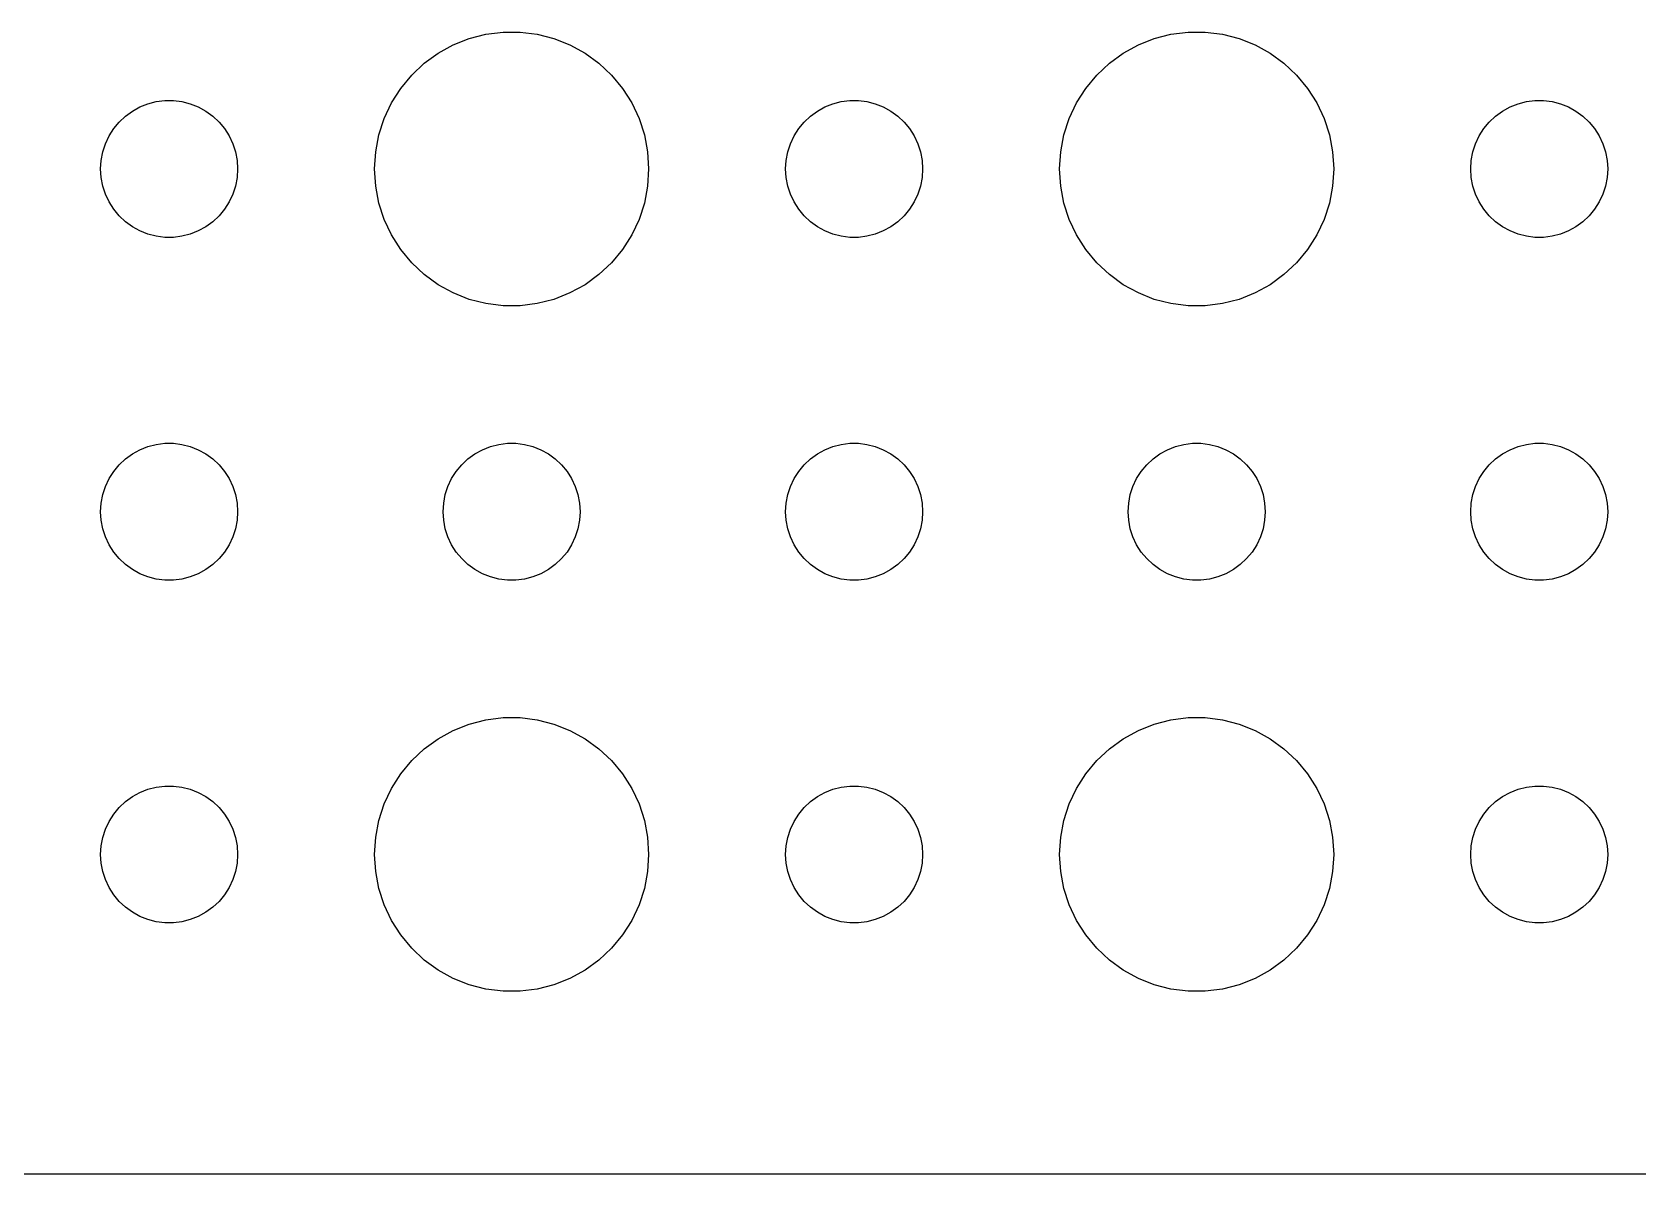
# Model space of a CAD drawing. Header units: metres. Extents: x -134 to 134, y 176 to 394.
# Drawn here: x -3 to 32.16, y 176.01 to 200.99 of the extents above; entities that cross this region are included whole.
import ezdxf

# ---------------------------------------------------------------- set-up
doc = ezdxf.new("R2010")
doc.units = ezdxf.units.M

msp = doc.modelspace()

# ---------------------------------------------------------------- linework, layer by layer
for p, q in [((6.22266, 200.714), (6.57294, 200.853)), ((6.57294, 200.853), (6.93785, 200.947)), ((6.93785, 200.947), (7.31161, 200.994)), ((7.31161, 200.994), (7.68837, 200.994)), ((7.68837, 200.994), (8.06213, 200.947)), ((8.06213, 200.947), (8.42705, 200.853)), ((8.42705, 200.853), (8.77733, 200.714)), ((21.2227, 200.714), (21.5729, 200.853)), ((21.5729, 200.853), (21.9379, 200.947)), ((21.9379, 200.947), (22.3116, 200.994)), ((22.3116, 200.994), (22.6884, 200.994)), ((22.6884, 200.994), (23.0621, 200.947)), ((23.0621, 200.947), (23.427, 200.853)), ((23.427, 200.853), (23.7773, 200.714)), ((5.58772, 200.312), (5.89252, 200.533)), ((5.89252, 200.533), (6.22266, 200.714)), ((8.77733, 200.714), (9.10747, 200.533)), ((9.10747, 200.533), (9.41226, 200.312)), ((20.5877, 200.312), (20.8925, 200.533)), ((20.8925, 200.533), (21.2227, 200.714)), ((23.7773, 200.714), (24.1075, 200.533)), ((24.1075, 200.533), (24.4123, 200.312)), ((5.31308, 200.054), (5.58772, 200.312)), ((9.41226, 200.312), (9.6869, 200.054)), ((20.3131, 200.054), (20.5877, 200.312)), ((24.4123, 200.312), (24.6869, 200.054)), ((4.87108, 199.445), (5.07294, 199.763)), ((5.07294, 199.763), (5.31308, 200.054)), ((9.6869, 200.054), (9.92705, 199.763)), ((9.92705, 199.763), (10.1289, 199.445)), ((19.8711, 199.445), (20.0729, 199.763)), ((20.0729, 199.763), (20.3131, 200.054)), ((24.6869, 200.054), (24.927, 199.763)), ((24.927, 199.763), (25.1289, 199.445)), ((-0.63866, 199.357), (-0.46352, 199.427)), ((-0.46352, 199.427), (-0.28107, 199.473)), ((-0.28107, 199.473), (-0.09418, 199.497)), ((-0.09418, 199.497), (0.09418, 199.497)), ((0.09418, 199.497), (0.28107, 199.473)), ((0.28107, 199.473), (0.46352, 199.427)), ((0.46352, 199.427), (0.63866, 199.357)), ((4.71066, 199.104), (4.87108, 199.445)), ((10.1289, 199.445), (10.2893, 199.104)), ((14.3613, 199.357), (14.5365, 199.427)), ((14.5365, 199.427), (14.7189, 199.473)), ((14.7189, 199.473), (14.9058, 199.497)), ((14.9058, 199.497), (15.0942, 199.497)), ((15.0942, 199.497), (15.2811, 199.473)), ((15.2811, 199.473), (15.4635, 199.427)), ((15.4635, 199.427), (15.6387, 199.357)), ((19.7107, 199.104), (19.8711, 199.445)), ((25.1289, 199.445), (25.2893, 199.104)), ((29.3613, 199.357), (29.5365, 199.427)), ((29.5365, 199.427), (29.7189, 199.473)), ((29.7189, 199.473), (29.9058, 199.497)), ((29.9058, 199.497), (30.0942, 199.497)), ((30.0942, 199.497), (30.2811, 199.473)), ((30.2811, 199.473), (30.4635, 199.427)), ((30.4635, 199.427), (30.6387, 199.357)), ((-1.21352, 198.882), (-1.09344, 199.027)), ((-1.09344, 199.027), (-0.95613, 199.156)), ((-0.95613, 199.156), (-0.80373, 199.266)), ((-0.80373, 199.266), (-0.63866, 199.357)), ((0.63866, 199.357), (0.80373, 199.266)), ((0.80373, 199.266), (0.95613, 199.156)), ((0.95613, 199.156), (1.09344, 199.027)), ((1.09344, 199.027), (1.21352, 198.882)), ((4.59424, 198.746), (4.71066, 199.104)), ((10.2893, 199.104), (10.4057, 198.746)), ((13.7865, 198.882), (13.9065, 199.027)), ((13.9065, 199.027), (14.0439, 199.156)), ((14.0439, 199.156), (14.1963, 199.266)), ((14.1963, 199.266), (14.3613, 199.357)), ((15.6387, 199.357), (15.8037, 199.266)), ((15.8037, 199.266), (15.9561, 199.156)), ((15.9561, 199.156), (16.0934, 199.027)), ((16.0934, 199.027), (16.2135, 198.882)), ((19.5942, 198.746), (19.7107, 199.104)), ((25.2893, 199.104), (25.4057, 198.746)), ((28.7865, 198.882), (28.9065, 199.027)), ((28.9065, 199.027), (29.0439, 199.156)), ((29.0439, 199.156), (29.1963, 199.266)), ((29.1963, 199.266), (29.3613, 199.357)), ((30.6387, 199.357), (30.8037, 199.266)), ((30.8037, 199.266), (30.9561, 199.156)), ((30.9561, 199.156), (31.0934, 199.027)), ((31.0934, 199.027), (31.2135, 198.882)), ((-1.39465, 198.552), (-1.31445, 198.723)), ((-1.31445, 198.723), (-1.21352, 198.882)), ((1.21352, 198.882), (1.31445, 198.723)), ((1.31445, 198.723), (1.39465, 198.552)), ((4.52365, 198.376), (4.59424, 198.746)), ((10.4057, 198.746), (10.4763, 198.376)), ((13.6053, 198.552), (13.6855, 198.723)), ((13.6855, 198.723), (13.7865, 198.882)), ((16.2135, 198.882), (16.3145, 198.723)), ((16.3145, 198.723), (16.3947, 198.552)), ((19.5237, 198.376), (19.5942, 198.746)), ((25.4057, 198.746), (25.4763, 198.376)), ((28.6053, 198.552), (28.6855, 198.723)), ((28.6855, 198.723), (28.7865, 198.882)), ((31.2135, 198.882), (31.3145, 198.723)), ((31.3145, 198.723), (31.3947, 198.552)), ((-1.48816, 198.188), (-1.45287, 198.373)), ((-1.45287, 198.373), (-1.39465, 198.552)), ((1.39465, 198.552), (1.45287, 198.373)), ((1.45287, 198.373), (1.48816, 198.188)), ((4.5, 198), (4.52365, 198.376)), ((10.4763, 198.376), (10.5, 198)), ((13.5118, 198.188), (13.5471, 198.373)), ((13.5471, 198.373), (13.6053, 198.552)), ((16.3947, 198.552), (16.4529, 198.373)), ((16.4529, 198.373), (16.4882, 198.188)), ((19.5, 198), (19.5237, 198.376)), ((25.4763, 198.376), (25.5, 198)), ((28.5118, 198.188), (28.5471, 198.373)), ((28.5471, 198.373), (28.6053, 198.552)), ((31.3947, 198.552), (31.4529, 198.373)), ((31.4529, 198.373), (31.4882, 198.188)), ((-1.5, 198), (-1.48816, 198.188)), ((-1.48816, 197.812), (-1.5, 198)), ((1.48816, 198.188), (1.5, 198)), ((1.5, 198), (1.48816, 197.812)), ((4.52365, 197.624), (4.5, 198)), ((10.5, 198), (10.4763, 197.624)), ((13.5, 198), (13.5118, 198.188)), ((13.5118, 197.812), (13.5, 198)), ((16.4882, 198.188), (16.5, 198)), ((16.5, 198), (16.4882, 197.812)), ((19.5237, 197.624), (19.5, 198)), ((25.5, 198), (25.4763, 197.624)), ((28.5, 198), (28.5118, 198.188)), ((28.5118, 197.812), (28.5, 198)), ((31.4882, 198.188), (31.5, 198)), ((31.5, 198), (31.4882, 197.812)), ((-1.45287, 197.627), (-1.48816, 197.812)), ((-1.39465, 197.448), (-1.45287, 197.627)), ((1.45287, 197.627), (1.39465, 197.448)), ((1.48816, 197.812), (1.45287, 197.627)), ((4.59424, 197.254), (4.52365, 197.624)), ((10.4763, 197.624), (10.4057, 197.254)), ((13.5471, 197.627), (13.5118, 197.812)), ((13.6053, 197.448), (13.5471, 197.627)), ((16.4529, 197.627), (16.3947, 197.448)), ((16.4882, 197.812), (16.4529, 197.627)), ((19.5942, 197.254), (19.5237, 197.624)), ((25.4763, 197.624), (25.4057, 197.254)), ((28.5471, 197.627), (28.5118, 197.812)), ((28.6053, 197.448), (28.5471, 197.627)), ((31.4529, 197.627), (31.3947, 197.448)), ((31.4882, 197.812), (31.4529, 197.627)), ((-1.31445, 197.277), (-1.39465, 197.448)), ((-1.21352, 197.118), (-1.31445, 197.277)), ((1.31445, 197.277), (1.21352, 197.118)), ((1.39465, 197.448), (1.31445, 197.277)), ((13.6855, 197.277), (13.6053, 197.448)), ((13.7865, 197.118), (13.6855, 197.277)), ((16.3145, 197.277), (16.2135, 197.118)), ((16.3947, 197.448), (16.3145, 197.277)), ((28.6855, 197.277), (28.6053, 197.448)), ((28.7865, 197.118), (28.6855, 197.277)), ((31.3145, 197.277), (31.2135, 197.118)), ((31.3947, 197.448), (31.3145, 197.277)), ((-1.09344, 196.973), (-1.21352, 197.118)), ((-0.95613, 196.844), (-1.09344, 196.973)), ((1.09344, 196.973), (0.95613, 196.844)), ((1.21352, 197.118), (1.09344, 196.973)), ((4.71066, 196.896), (4.59424, 197.254)), ((10.4057, 197.254), (10.2893, 196.896)), ((13.9065, 196.973), (13.7865, 197.118)), ((14.0439, 196.844), (13.9065, 196.973)), ((16.0934, 196.973), (15.9561, 196.844)), ((16.2135, 197.118), (16.0934, 196.973)), ((19.7107, 196.896), (19.5942, 197.254)), ((25.4057, 197.254), (25.2893, 196.896)), ((28.9065, 196.973), (28.7865, 197.118)), ((29.0439, 196.844), (28.9065, 196.973)), ((31.0934, 196.973), (30.9561, 196.844)), ((31.2135, 197.118), (31.0934, 196.973)), ((-0.80373, 196.734), (-0.95613, 196.844)), ((-0.63866, 196.643), (-0.80373, 196.734)), ((-0.46352, 196.573), (-0.63866, 196.643)), ((-0.28107, 196.527), (-0.46352, 196.573)), ((0.46352, 196.573), (0.28107, 196.527)), ((0.63866, 196.643), (0.46352, 196.573)), ((0.80373, 196.734), (0.63866, 196.643)), ((0.95613, 196.844), (0.80373, 196.734)), ((4.87108, 196.555), (4.71066, 196.896)), ((5.07294, 196.237), (4.87108, 196.555)), ((10.1289, 196.555), (9.92705, 196.237)), ((10.2893, 196.896), (10.1289, 196.555)), ((14.1963, 196.734), (14.0439, 196.844)), ((14.3613, 196.643), (14.1963, 196.734)), ((14.5365, 196.573), (14.3613, 196.643)), ((14.7189, 196.527), (14.5365, 196.573)), ((15.4635, 196.573), (15.2811, 196.527)), ((15.6387, 196.643), (15.4635, 196.573)), ((15.8037, 196.734), (15.6387, 196.643)), ((15.9561, 196.844), (15.8037, 196.734)), ((19.8711, 196.555), (19.7107, 196.896)), ((20.0729, 196.237), (19.8711, 196.555)), ((25.1289, 196.555), (24.927, 196.237)), ((25.2893, 196.896), (25.1289, 196.555)), ((29.1963, 196.734), (29.0439, 196.844)), ((29.3613, 196.643), (29.1963, 196.734)), ((29.5365, 196.573), (29.3613, 196.643)), ((29.7189, 196.527), (29.5365, 196.573)), ((30.4635, 196.573), (30.2811, 196.527)), ((30.6387, 196.643), (30.4635, 196.573)), ((30.8037, 196.734), (30.6387, 196.643)), ((30.9561, 196.844), (30.8037, 196.734)), ((-0.09418, 196.503), (-0.28107, 196.527)), ((0.09418, 196.503), (-0.09418, 196.503)), ((0.28107, 196.527), (0.09418, 196.503)), ((5.31308, 195.946), (5.07294, 196.237)), ((9.92705, 196.237), (9.6869, 195.946)), ((14.9058, 196.503), (14.7189, 196.527)), ((15.0942, 196.503), (14.9058, 196.503)), ((15.2811, 196.527), (15.0942, 196.503)), ((20.3131, 195.946), (20.0729, 196.237)), ((24.927, 196.237), (24.6869, 195.946)), ((29.9058, 196.503), (29.7189, 196.527)), ((30.0942, 196.503), (29.9058, 196.503)), ((30.2811, 196.527), (30.0942, 196.503)), ((5.58772, 195.688), (5.31308, 195.946)), ((9.6869, 195.946), (9.41226, 195.688)), ((20.5877, 195.688), (20.3131, 195.946)), ((24.6869, 195.946), (24.4123, 195.688)), ((5.89252, 195.467), (5.58772, 195.688)), ((9.41226, 195.688), (9.10747, 195.467)), ((20.8925, 195.467), (20.5877, 195.688)), ((24.4123, 195.688), (24.1075, 195.467)), ((6.22266, 195.286), (5.89252, 195.467)), ((6.57294, 195.147), (6.22266, 195.286)), ((6.93785, 195.053), (6.57294, 195.147)), ((8.42705, 195.147), (8.06213, 195.053)), ((8.77733, 195.286), (8.42705, 195.147)), ((9.10747, 195.467), (8.77733, 195.286)), ((21.2227, 195.286), (20.8925, 195.467)), ((21.5729, 195.147), (21.2227, 195.286)), ((21.9379, 195.053), (21.5729, 195.147)), ((23.427, 195.147), (23.0621, 195.053)), ((23.7773, 195.286), (23.427, 195.147)), ((24.1075, 195.467), (23.7773, 195.286)), ((7.31161, 195.006), (6.93785, 195.053)), ((7.68837, 195.006), (7.31161, 195.006)), ((8.06213, 195.053), (7.68837, 195.006)), ((22.3116, 195.006), (21.9379, 195.053)), ((22.6884, 195.006), (22.3116, 195.006)), ((23.0621, 195.053), (22.6884, 195.006)), ((-0.28107, 191.973), (-0.09418, 191.997)), ((-0.09418, 191.997), (0.09418, 191.997)), ((0.09418, 191.997), (0.28107, 191.973)), ((7.21892, 191.973), (7.40581, 191.997)), ((7.40581, 191.997), (7.59418, 191.997)), ((7.59418, 191.997), (7.78107, 191.973)), ((14.7189, 191.973), (14.9058, 191.997)), ((14.9058, 191.997), (15.0942, 191.997)), ((15.0942, 191.997), (15.2811, 191.973)), ((22.2189, 191.973), (22.4058, 191.997)), ((22.4058, 191.997), (22.5942, 191.997)), ((22.5942, 191.997), (22.7811, 191.973)), ((29.7189, 191.973), (29.9058, 191.997)), ((29.9058, 191.997), (30.0942, 191.997)), ((30.0942, 191.997), (30.2811, 191.973)), ((-1.09344, 191.527), (-0.95613, 191.656)), ((-0.95613, 191.656), (-0.80373, 191.766)), ((-0.80373, 191.766), (-0.63866, 191.857)), ((-0.63866, 191.857), (-0.46352, 191.927)), ((-0.46352, 191.927), (-0.28107, 191.973)), ((0.28107, 191.973), (0.46352, 191.927)), ((0.46352, 191.927), (0.63866, 191.857)), ((0.63866, 191.857), (0.80373, 191.766)), ((0.80373, 191.766), (0.95613, 191.656)), ((0.95613, 191.656), (1.09344, 191.527)), ((6.40654, 191.527), (6.54385, 191.656)), ((6.54385, 191.656), (6.69626, 191.766)), ((6.69626, 191.766), (6.86133, 191.857)), ((6.86133, 191.857), (7.03647, 191.927)), ((7.03647, 191.927), (7.21892, 191.973)), ((7.78107, 191.973), (7.96352, 191.927)), ((7.96352, 191.927), (8.13866, 191.857)), ((8.13866, 191.857), (8.30373, 191.766)), ((8.30373, 191.766), (8.45613, 191.656)), ((8.45613, 191.656), (8.59344, 191.527)), ((13.9065, 191.527), (14.0439, 191.656)), ((14.0439, 191.656), (14.1963, 191.766)), ((14.1963, 191.766), (14.3613, 191.857)), ((14.3613, 191.857), (14.5365, 191.927)), ((14.5365, 191.927), (14.7189, 191.973)), ((15.2811, 191.973), (15.4635, 191.927)), ((15.4635, 191.927), (15.6387, 191.857)), ((15.6387, 191.857), (15.8037, 191.766)), ((15.8037, 191.766), (15.9561, 191.656)), ((15.9561, 191.656), (16.0934, 191.527)), ((21.4065, 191.527), (21.5439, 191.656)), ((21.5439, 191.656), (21.6963, 191.766)), ((21.6963, 191.766), (21.8613, 191.857)), ((21.8613, 191.857), (22.0365, 191.927)), ((22.0365, 191.927), (22.2189, 191.973)), ((22.7811, 191.973), (22.9635, 191.927)), ((22.9635, 191.927), (23.1387, 191.857)), ((23.1387, 191.857), (23.3037, 191.766)), ((23.3037, 191.766), (23.4561, 191.656)), ((23.4561, 191.656), (23.5934, 191.527)), ((28.9065, 191.527), (29.0439, 191.656)), ((29.0439, 191.656), (29.1963, 191.766)), ((29.1963, 191.766), (29.3613, 191.857)), ((29.3613, 191.857), (29.5365, 191.927)), ((29.5365, 191.927), (29.7189, 191.973)), ((30.2811, 191.973), (30.4635, 191.927)), ((30.4635, 191.927), (30.6387, 191.857)), ((30.6387, 191.857), (30.8037, 191.766)), ((30.8037, 191.766), (30.9561, 191.656)), ((30.9561, 191.656), (31.0934, 191.527)), ((-1.31445, 191.223), (-1.21352, 191.382)), ((-1.21352, 191.382), (-1.09344, 191.527)), ((1.09344, 191.527), (1.21352, 191.382)), ((1.21352, 191.382), (1.31445, 191.223)), ((6.18553, 191.223), (6.28647, 191.382)), ((6.28647, 191.382), (6.40654, 191.527)), ((8.59344, 191.527), (8.71352, 191.382)), ((8.71352, 191.382), (8.81445, 191.223)), ((13.6855, 191.223), (13.7865, 191.382)), ((13.7865, 191.382), (13.9065, 191.527)), ((16.0934, 191.527), (16.2135, 191.382)), ((16.2135, 191.382), (16.3145, 191.223)), ((21.1855, 191.223), (21.2865, 191.382)), ((21.2865, 191.382), (21.4065, 191.527)), ((23.5934, 191.527), (23.7135, 191.382)), ((23.7135, 191.382), (23.8145, 191.223)), ((28.6855, 191.223), (28.7865, 191.382)), ((28.7865, 191.382), (28.9065, 191.527)), ((31.0934, 191.527), (31.2135, 191.382)), ((31.2135, 191.382), (31.3145, 191.223)), ((-1.45287, 190.873), (-1.39465, 191.052)), ((-1.39465, 191.052), (-1.31445, 191.223)), ((1.31445, 191.223), (1.39465, 191.052)), ((1.39465, 191.052), (1.45287, 190.873)), ((6.04712, 190.873), (6.10533, 191.052)), ((6.10533, 191.052), (6.18553, 191.223)), ((8.81445, 191.223), (8.89465, 191.052)), ((8.89465, 191.052), (8.95287, 190.873)), ((13.5471, 190.873), (13.6053, 191.052)), ((13.6053, 191.052), (13.6855, 191.223)), ((16.3145, 191.223), (16.3947, 191.052)), ((16.3947, 191.052), (16.4529, 190.873)), ((21.0471, 190.873), (21.1053, 191.052)), ((21.1053, 191.052), (21.1855, 191.223)), ((23.8145, 191.223), (23.8947, 191.052)), ((23.8947, 191.052), (23.9529, 190.873)), ((28.5471, 190.873), (28.6053, 191.052)), ((28.6053, 191.052), (28.6855, 191.223)), ((31.3145, 191.223), (31.3947, 191.052)), ((31.3947, 191.052), (31.4529, 190.873)), ((-1.5, 190.5), (-1.48816, 190.688)), ((-1.48816, 190.688), (-1.45287, 190.873)), ((1.45287, 190.873), (1.48816, 190.688)), ((1.48816, 190.688), (1.5, 190.5)), ((6, 190.5), (6.01183, 190.688)), ((6.01183, 190.688), (6.04712, 190.873)), ((8.95287, 190.873), (8.98816, 190.688)), ((8.98816, 190.688), (9, 190.5)), ((13.5, 190.5), (13.5118, 190.688)), ((13.5118, 190.688), (13.5471, 190.873)), ((16.4529, 190.873), (16.4882, 190.688)), ((16.4882, 190.688), (16.5, 190.5)), ((21, 190.5), (21.0118, 190.688)), ((21.0118, 190.688), (21.0471, 190.873)), ((23.9529, 190.873), (23.9882, 190.688)), ((23.9882, 190.688), (24, 190.5)), ((28.5, 190.5), (28.5118, 190.688)), ((28.5118, 190.688), (28.5471, 190.873)), ((31.4529, 190.873), (31.4882, 190.688)), ((31.4882, 190.688), (31.5, 190.5)), ((-1.48816, 190.312), (-1.5, 190.5)), ((-1.45287, 190.127), (-1.48816, 190.312)), ((1.48816, 190.312), (1.45287, 190.127)), ((1.5, 190.5), (1.48816, 190.312)), ((6.01183, 190.312), (6, 190.5)), ((6.04712, 190.127), (6.01183, 190.312)), ((8.98816, 190.312), (8.95287, 190.127)), ((9, 190.5), (8.98816, 190.312)), ((13.5118, 190.312), (13.5, 190.5)), ((13.5471, 190.127), (13.5118, 190.312)), ((16.4882, 190.312), (16.4529, 190.127)), ((16.5, 190.5), (16.4882, 190.312)), ((21.0118, 190.312), (21, 190.5)), ((21.0471, 190.127), (21.0118, 190.312)), ((23.9882, 190.312), (23.9529, 190.127)), ((24, 190.5), (23.9882, 190.312)), ((28.5118, 190.312), (28.5, 190.5)), ((28.5471, 190.127), (28.5118, 190.312)), ((31.4882, 190.312), (31.4529, 190.127)), ((31.5, 190.5), (31.4882, 190.312)), ((-1.39465, 189.948), (-1.45287, 190.127)), ((-1.31445, 189.777), (-1.39465, 189.948)), ((1.39465, 189.948), (1.31445, 189.777)), ((1.45287, 190.127), (1.39465, 189.948)), ((6.10533, 189.948), (6.04712, 190.127)), ((6.18553, 189.777), (6.10533, 189.948)), ((8.89465, 189.948), (8.81445, 189.777)), ((8.95287, 190.127), (8.89465, 189.948)), ((13.6053, 189.948), (13.5471, 190.127)), ((13.6855, 189.777), (13.6053, 189.948)), ((16.3947, 189.948), (16.3145, 189.777)), ((16.4529, 190.127), (16.3947, 189.948)), ((21.1053, 189.948), (21.0471, 190.127)), ((21.1855, 189.777), (21.1053, 189.948)), ((23.8947, 189.948), (23.8145, 189.777)), ((23.9529, 190.127), (23.8947, 189.948)), ((28.6053, 189.948), (28.5471, 190.127)), ((28.6855, 189.777), (28.6053, 189.948)), ((31.3947, 189.948), (31.3145, 189.777)), ((31.4529, 190.127), (31.3947, 189.948)), ((-1.21352, 189.618), (-1.31445, 189.777)), ((-1.09344, 189.473), (-1.21352, 189.618)), ((1.21352, 189.618), (1.09344, 189.473)), ((1.31445, 189.777), (1.21352, 189.618)), ((6.28647, 189.618), (6.18553, 189.777)), ((6.40654, 189.473), (6.28647, 189.618)), ((8.71352, 189.618), (8.59344, 189.473)), ((8.81445, 189.777), (8.71352, 189.618)), ((13.7865, 189.618), (13.6855, 189.777)), ((13.9065, 189.473), (13.7865, 189.618)), ((16.2135, 189.618), (16.0934, 189.473)), ((16.3145, 189.777), (16.2135, 189.618)), ((21.2865, 189.618), (21.1855, 189.777)), ((21.4065, 189.473), (21.2865, 189.618)), ((23.7135, 189.618), (23.5934, 189.473)), ((23.8145, 189.777), (23.7135, 189.618)), ((28.7865, 189.618), (28.6855, 189.777)), ((28.9065, 189.473), (28.7865, 189.618)), ((31.2135, 189.618), (31.0934, 189.473)), ((31.3145, 189.777), (31.2135, 189.618)), ((-0.95613, 189.344), (-1.09344, 189.473)), ((-0.80373, 189.234), (-0.95613, 189.344)), ((-0.63866, 189.143), (-0.80373, 189.234)), ((0.80373, 189.234), (0.63866, 189.143)), ((0.95613, 189.344), (0.80373, 189.234)), ((1.09344, 189.473), (0.95613, 189.344)), ((6.54385, 189.344), (6.40654, 189.473)), ((6.69626, 189.234), (6.54385, 189.344)), ((6.86133, 189.143), (6.69626, 189.234)), ((8.30373, 189.234), (8.13866, 189.143)), ((8.45613, 189.344), (8.30373, 189.234)), ((8.59344, 189.473), (8.45613, 189.344)), ((14.0439, 189.344), (13.9065, 189.473)), ((14.1963, 189.234), (14.0439, 189.344)), ((14.3613, 189.143), (14.1963, 189.234)), ((15.8037, 189.234), (15.6387, 189.143)), ((15.9561, 189.344), (15.8037, 189.234)), ((16.0934, 189.473), (15.9561, 189.344)), ((21.5439, 189.344), (21.4065, 189.473)), ((21.6963, 189.234), (21.5439, 189.344)), ((21.8613, 189.143), (21.6963, 189.234)), ((23.3037, 189.234), (23.1387, 189.143)), ((23.4561, 189.344), (23.3037, 189.234)), ((23.5934, 189.473), (23.4561, 189.344)), ((29.0439, 189.344), (28.9065, 189.473)), ((29.1963, 189.234), (29.0439, 189.344)), ((29.3613, 189.143), (29.1963, 189.234)), ((30.8037, 189.234), (30.6387, 189.143)), ((30.9561, 189.344), (30.8037, 189.234)), ((31.0934, 189.473), (30.9561, 189.344)), ((-0.46352, 189.073), (-0.63866, 189.143)), ((-0.28107, 189.027), (-0.46352, 189.073)), ((-0.09418, 189.003), (-0.28107, 189.027)), ((0.09418, 189.003), (-0.09418, 189.003)), ((0.28107, 189.027), (0.09418, 189.003)), ((0.46352, 189.073), (0.28107, 189.027)), ((0.63866, 189.143), (0.46352, 189.073)), ((7.03647, 189.073), (6.86133, 189.143)), ((7.21892, 189.027), (7.03647, 189.073)), ((7.40581, 189.003), (7.21892, 189.027)), ((7.59418, 189.003), (7.40581, 189.003)), ((7.78107, 189.027), (7.59418, 189.003)), ((7.96352, 189.073), (7.78107, 189.027)), ((8.13866, 189.143), (7.96352, 189.073)), ((14.5365, 189.073), (14.3613, 189.143)), ((14.7189, 189.027), (14.5365, 189.073)), ((14.9058, 189.003), (14.7189, 189.027)), ((15.0942, 189.003), (14.9058, 189.003)), ((15.2811, 189.027), (15.0942, 189.003)), ((15.4635, 189.073), (15.2811, 189.027)), ((15.6387, 189.143), (15.4635, 189.073)), ((22.0365, 189.073), (21.8613, 189.143)), ((22.2189, 189.027), (22.0365, 189.073)), ((22.4058, 189.003), (22.2189, 189.027)), ((22.5942, 189.003), (22.4058, 189.003)), ((22.7811, 189.027), (22.5942, 189.003)), ((22.9635, 189.073), (22.7811, 189.027)), ((23.1387, 189.143), (22.9635, 189.073)), ((29.5365, 189.073), (29.3613, 189.143)), ((29.7189, 189.027), (29.5365, 189.073)), ((29.9058, 189.003), (29.7189, 189.027)), ((30.0942, 189.003), (29.9058, 189.003)), ((30.2811, 189.027), (30.0942, 189.003)), ((30.4635, 189.073), (30.2811, 189.027)), ((30.6387, 189.143), (30.4635, 189.073)), ((5.89252, 185.533), (6.22266, 185.714)), ((6.22266, 185.714), (6.57294, 185.853)), ((6.57294, 185.853), (6.93785, 185.947)), ((6.93785, 185.947), (7.31161, 185.994)), ((7.31161, 185.994), (7.68837, 185.994)), ((7.68837, 185.994), (8.06213, 185.947)), ((8.06213, 185.947), (8.42705, 185.853)), ((8.42705, 185.853), (8.77733, 185.714)), ((8.77733, 185.714), (9.10747, 185.533)), ((20.8925, 185.533), (21.2227, 185.714)), ((21.2227, 185.714), (21.5729, 185.853)), ((21.5729, 185.853), (21.9379, 185.947)), ((21.9379, 185.947), (22.3116, 185.994)), ((22.3116, 185.994), (22.6884, 185.994)), ((22.6884, 185.994), (23.0621, 185.947)), ((23.0621, 185.947), (23.427, 185.853)), ((23.427, 185.853), (23.7773, 185.714)), ((23.7773, 185.714), (24.1075, 185.533)), ((5.31308, 185.054), (5.58772, 185.312)), ((5.58772, 185.312), (5.89252, 185.533)), ((9.10747, 185.533), (9.41226, 185.312)), ((9.41226, 185.312), (9.6869, 185.054)), ((20.3131, 185.054), (20.5877, 185.312)), ((20.5877, 185.312), (20.8925, 185.533)), ((24.1075, 185.533), (24.4123, 185.312)), ((24.4123, 185.312), (24.6869, 185.054)), ((5.07294, 184.763), (5.31308, 185.054)), ((9.6869, 185.054), (9.92705, 184.763)), ((20.0729, 184.763), (20.3131, 185.054)), ((24.6869, 185.054), (24.927, 184.763)), ((4.87108, 184.445), (5.07294, 184.763)), ((9.92705, 184.763), (10.1289, 184.445)), ((19.8711, 184.445), (20.0729, 184.763)), ((24.927, 184.763), (25.1289, 184.445)), ((-0.95613, 184.156), (-0.80373, 184.266)), ((-0.80373, 184.266), (-0.63866, 184.357)), ((-0.63866, 184.357), (-0.46352, 184.427)), ((-0.46352, 184.427), (-0.28107, 184.473)), ((-0.28107, 184.473), (-0.09418, 184.497)), ((-0.09418, 184.497), (0.09418, 184.497)), ((0.09418, 184.497), (0.28107, 184.473)), ((0.28107, 184.473), (0.46352, 184.427)), ((0.46352, 184.427), (0.63866, 184.357)), ((0.63866, 184.357), (0.80373, 184.266)), ((0.80373, 184.266), (0.95613, 184.156)), ((4.71066, 184.104), (4.87108, 184.445)), ((10.1289, 184.445), (10.2893, 184.104)), ((14.0439, 184.156), (14.1963, 184.266)), ((14.1963, 184.266), (14.3613, 184.357)), ((14.3613, 184.357), (14.5365, 184.427)), ((14.5365, 184.427), (14.7189, 184.473)), ((14.7189, 184.473), (14.9058, 184.497)), ((14.9058, 184.497), (15.0942, 184.497)), ((15.0942, 184.497), (15.2811, 184.473)), ((15.2811, 184.473), (15.4635, 184.427)), ((15.4635, 184.427), (15.6387, 184.357)), ((15.6387, 184.357), (15.8037, 184.266)), ((15.8037, 184.266), (15.9561, 184.156)), ((19.7107, 184.104), (19.8711, 184.445)), ((25.1289, 184.445), (25.2893, 184.104)), ((29.0439, 184.156), (29.1963, 184.266)), ((29.1963, 184.266), (29.3613, 184.357)), ((29.3613, 184.357), (29.5365, 184.427)), ((29.5365, 184.427), (29.7189, 184.473)), ((29.7189, 184.473), (29.9058, 184.497)), ((29.9058, 184.497), (30.0942, 184.497)), ((30.0942, 184.497), (30.2811, 184.473)), ((30.2811, 184.473), (30.4635, 184.427)), ((30.4635, 184.427), (30.6387, 184.357)), ((30.6387, 184.357), (30.8037, 184.266)), ((30.8037, 184.266), (30.9561, 184.156)), ((-1.21352, 183.882), (-1.09344, 184.027)), ((-1.09344, 184.027), (-0.95613, 184.156)), ((0.95613, 184.156), (1.09344, 184.027)), ((1.09344, 184.027), (1.21352, 183.882)), ((4.59424, 183.746), (4.71066, 184.104)), ((10.2893, 184.104), (10.4057, 183.746)), ((13.7865, 183.882), (13.9065, 184.027)), ((13.9065, 184.027), (14.0439, 184.156)), ((15.9561, 184.156), (16.0934, 184.027)), ((16.0934, 184.027), (16.2135, 183.882)), ((19.5942, 183.746), (19.7107, 184.104)), ((25.2893, 184.104), (25.4057, 183.746)), ((28.7865, 183.882), (28.9065, 184.027)), ((28.9065, 184.027), (29.0439, 184.156)), ((30.9561, 184.156), (31.0934, 184.027)), ((31.0934, 184.027), (31.2135, 183.882)), ((-1.45287, 183.373), (-1.39465, 183.552)), ((-1.39465, 183.552), (-1.31445, 183.723)), ((-1.31445, 183.723), (-1.21352, 183.882)), ((1.21352, 183.882), (1.31445, 183.723)), ((1.31445, 183.723), (1.39465, 183.552)), ((1.39465, 183.552), (1.45287, 183.373)), ((4.52365, 183.376), (4.59424, 183.746)), ((10.4057, 183.746), (10.4763, 183.376)), ((13.5471, 183.373), (13.6053, 183.552)), ((13.6053, 183.552), (13.6855, 183.723)), ((13.6855, 183.723), (13.7865, 183.882)), ((16.2135, 183.882), (16.3145, 183.723)), ((16.3145, 183.723), (16.3947, 183.552)), ((16.3947, 183.552), (16.4529, 183.373)), ((19.5237, 183.376), (19.5942, 183.746)), ((25.4057, 183.746), (25.4763, 183.376)), ((28.5471, 183.373), (28.6053, 183.552)), ((28.6053, 183.552), (28.6855, 183.723)), ((28.6855, 183.723), (28.7865, 183.882)), ((31.2135, 183.882), (31.3145, 183.723)), ((31.3145, 183.723), (31.3947, 183.552)), ((31.3947, 183.552), (31.4529, 183.373)), ((-1.48816, 183.188), (-1.45287, 183.373)), ((1.45287, 183.373), (1.48816, 183.188)), ((4.5, 183), (4.52365, 183.376)), ((10.4763, 183.376), (10.5, 183)), ((13.5118, 183.188), (13.5471, 183.373)), ((16.4529, 183.373), (16.4882, 183.188)), ((19.5, 183), (19.5237, 183.376)), ((25.4763, 183.376), (25.5, 183)), ((28.5118, 183.188), (28.5471, 183.373)), ((31.4529, 183.373), (31.4882, 183.188)), ((-1.5, 183), (-1.48816, 183.188)), ((-1.48816, 182.812), (-1.5, 183)), ((1.48816, 183.188), (1.5, 183)), ((1.5, 183), (1.48816, 182.812)), ((4.52365, 182.624), (4.5, 183)), ((10.5, 183), (10.4763, 182.624)), ((13.5, 183), (13.5118, 183.188)), ((13.5118, 182.812), (13.5, 183)), ((16.4882, 183.188), (16.5, 183)), ((16.5, 183), (16.4882, 182.812)), ((19.5237, 182.624), (19.5, 183)), ((25.5, 183), (25.4763, 182.624)), ((28.5, 183), (28.5118, 183.188)), ((28.5118, 182.812), (28.5, 183)), ((31.4882, 183.188), (31.5, 183)), ((31.5, 183), (31.4882, 182.812)), ((-1.45287, 182.627), (-1.48816, 182.812)), ((-1.39465, 182.448), (-1.45287, 182.627)), ((1.45287, 182.627), (1.39465, 182.448)), ((1.48816, 182.812), (1.45287, 182.627)), ((4.59424, 182.254), (4.52365, 182.624)), ((10.4763, 182.624), (10.4057, 182.254)), ((13.5471, 182.627), (13.5118, 182.812)), ((13.6053, 182.448), (13.5471, 182.627)), ((16.4529, 182.627), (16.3947, 182.448)), ((16.4882, 182.812), (16.4529, 182.627)), ((19.5942, 182.254), (19.5237, 182.624)), ((25.4763, 182.624), (25.4057, 182.254)), ((28.5471, 182.627), (28.5118, 182.812)), ((28.6053, 182.448), (28.5471, 182.627)), ((31.4529, 182.627), (31.3947, 182.448)), ((31.4882, 182.812), (31.4529, 182.627)), ((-1.31445, 182.277), (-1.39465, 182.448)), ((-1.21352, 182.118), (-1.31445, 182.277)), ((1.31445, 182.277), (1.21352, 182.118)), ((1.39465, 182.448), (1.31445, 182.277)), ((4.71066, 181.896), (4.59424, 182.254)), ((10.4057, 182.254), (10.2893, 181.896)), ((13.6855, 182.277), (13.6053, 182.448)), ((13.7865, 182.118), (13.6855, 182.277)), ((16.3145, 182.277), (16.2135, 182.118)), ((16.3947, 182.448), (16.3145, 182.277)), ((19.7107, 181.896), (19.5942, 182.254)), ((25.4057, 182.254), (25.2893, 181.896)), ((28.6855, 182.277), (28.6053, 182.448)), ((28.7865, 182.118), (28.6855, 182.277)), ((31.3145, 182.277), (31.2135, 182.118)), ((31.3947, 182.448), (31.3145, 182.277)), ((-1.09344, 181.973), (-1.21352, 182.118)), ((-0.95613, 181.844), (-1.09344, 181.973)), ((-0.80373, 181.734), (-0.95613, 181.844)), ((0.95613, 181.844), (0.80373, 181.734)), ((1.09344, 181.973), (0.95613, 181.844)), ((1.21352, 182.118), (1.09344, 181.973)), ((4.87108, 181.555), (4.71066, 181.896)), ((10.2893, 181.896), (10.1289, 181.555)), ((13.9065, 181.973), (13.7865, 182.118)), ((14.0439, 181.844), (13.9065, 181.973)), ((14.1963, 181.734), (14.0439, 181.844)), ((15.9561, 181.844), (15.8037, 181.734)), ((16.0934, 181.973), (15.9561, 181.844)), ((16.2135, 182.118), (16.0934, 181.973)), ((19.8711, 181.555), (19.7107, 181.896)), ((25.2893, 181.896), (25.1289, 181.555)), ((28.9065, 181.973), (28.7865, 182.118)), ((29.0439, 181.844), (28.9065, 181.973)), ((29.1963, 181.734), (29.0439, 181.844)), ((30.9561, 181.844), (30.8037, 181.734)), ((31.0934, 181.973), (30.9561, 181.844)), ((31.2135, 182.118), (31.0934, 181.973)), ((-0.63866, 181.643), (-0.80373, 181.734)), ((-0.46352, 181.573), (-0.63866, 181.643)), ((-0.28107, 181.527), (-0.46352, 181.573)), ((-0.09418, 181.503), (-0.28107, 181.527)), ((0.09418, 181.503), (-0.09418, 181.503)), ((0.28107, 181.527), (0.09418, 181.503)), ((0.46352, 181.573), (0.28107, 181.527)), ((0.63866, 181.643), (0.46352, 181.573)), ((0.80373, 181.734), (0.63866, 181.643)), ((5.07294, 181.237), (4.87108, 181.555)), ((10.1289, 181.555), (9.92705, 181.237)), ((14.3613, 181.643), (14.1963, 181.734)), ((14.5365, 181.573), (14.3613, 181.643)), ((14.7189, 181.527), (14.5365, 181.573)), ((14.9058, 181.503), (14.7189, 181.527)), ((15.0942, 181.503), (14.9058, 181.503)), ((15.2811, 181.527), (15.0942, 181.503)), ((15.4635, 181.573), (15.2811, 181.527)), ((15.6387, 181.643), (15.4635, 181.573)), ((15.8037, 181.734), (15.6387, 181.643)), ((20.0729, 181.237), (19.8711, 181.555)), ((25.1289, 181.555), (24.927, 181.237)), ((29.3613, 181.643), (29.1963, 181.734)), ((29.5365, 181.573), (29.3613, 181.643)), ((29.7189, 181.527), (29.5365, 181.573)), ((29.9058, 181.503), (29.7189, 181.527)), ((30.0942, 181.503), (29.9058, 181.503)), ((30.2811, 181.527), (30.0942, 181.503)), ((30.4635, 181.573), (30.2811, 181.527)), ((30.6387, 181.643), (30.4635, 181.573)), ((30.8037, 181.734), (30.6387, 181.643)), ((5.31308, 180.946), (5.07294, 181.237)), ((9.92705, 181.237), (9.6869, 180.946)), ((20.3131, 180.946), (20.0729, 181.237)), ((24.927, 181.237), (24.6869, 180.946)), ((5.58772, 180.688), (5.31308, 180.946)), ((9.6869, 180.946), (9.41226, 180.688)), ((20.5877, 180.688), (20.3131, 180.946)), ((24.6869, 180.946), (24.4123, 180.688)), ((5.89252, 180.467), (5.58772, 180.688)), ((6.22266, 180.286), (5.89252, 180.467)), ((9.10747, 180.467), (8.77733, 180.286)), ((9.41226, 180.688), (9.10747, 180.467)), ((20.8925, 180.467), (20.5877, 180.688)), ((21.2227, 180.286), (20.8925, 180.467)), ((24.1075, 180.467), (23.7773, 180.286)), ((24.4123, 180.688), (24.1075, 180.467)), ((6.57294, 180.147), (6.22266, 180.286)), ((6.93785, 180.053), (6.57294, 180.147)), ((7.31161, 180.006), (6.93785, 180.053)), ((8.06213, 180.053), (7.68837, 180.006)), ((8.42705, 180.147), (8.06213, 180.053)), ((8.77733, 180.286), (8.42705, 180.147)), ((21.5729, 180.147), (21.2227, 180.286)), ((21.9379, 180.053), (21.5729, 180.147)), ((22.3116, 180.006), (21.9379, 180.053)), ((23.0621, 180.053), (22.6884, 180.006)), ((23.427, 180.147), (23.0621, 180.053)), ((23.7773, 180.286), (23.427, 180.147)), ((7.68837, 180.006), (7.31161, 180.006)), ((22.6884, 180.006), (22.3116, 180.006)), ((-129.814, 176.01), (129.814, 176.01))]:
    msp.add_line(p, q)

doc.saveas('drawing.dxf')
